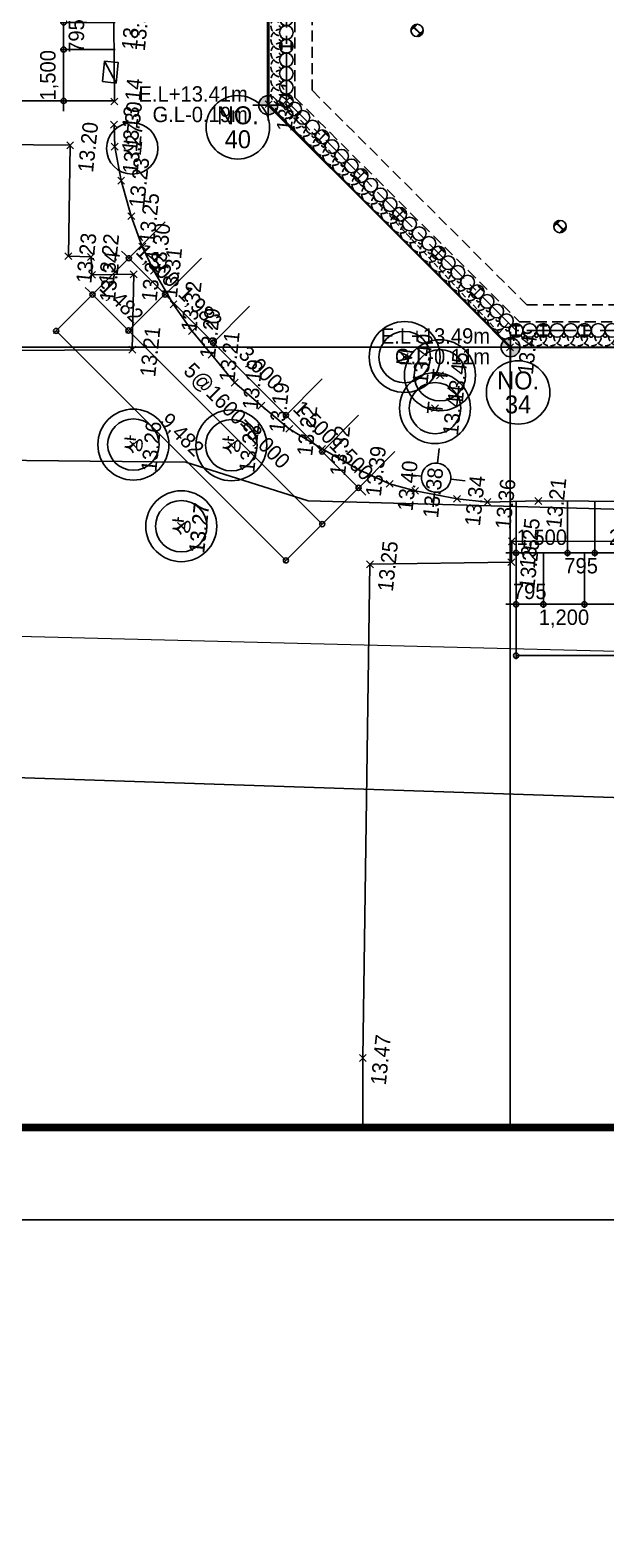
# Model space of a CAD drawing. Header units: millimetres. Extents: x 1073475 to 2890243, y -1340830 to -367733.
# Drawn here: x 1867194 to 1884001, y -465920 to -422071 of the extents above; entities that cross this region are included whole.
import ezdxf
from ezdxf.enums import TextEntityAlignment as Align
from ezdxf.xclip import XClip

# ---------------------------------------------------------------- set-up
doc = ezdxf.new("R2010")
doc.units = ezdxf.units.MM
doc.header["$LTSCALE"] = 50
doc.header["$XCLIPFRAME"] = 2
doc.header["$PDMODE"] = 3
doc.header["$PDSIZE"] = 100
for name, pattern in [('CENTER2', [28.575, 19.05, -3.175, 3.175, -3.175]), ('HIDDEN', [9.525, 6.35, -3.175]), ('HIDDEN2', [4.7625, 3.175, -1.5875]), ('PHANTOM', [63.5, 31.75, -6.35, 6.35, -6.35, 6.35, -6.35])]:
    doc.linetypes.add(name, pattern=pattern)
doc.layers.get('Defpoints').update_dxf_attribs({"color": 151})
for name, color, linetype in [('1-우수관로', 140, '우수'), ('11', 11, 'Continuous'), ('C-DIM', 7, 'Continuous'), ('CEN', 1, 'CENTER2'), ('CIP', 1, 'Continuous'), ('FIN', 5, 'Continuous'), ('HPILE-300x200', 3, 'Continuous'), ('NO', 2, 'Continuous'), ('POST PILE', 6, 'Continuous'), ('SGR', 8, 'Continuous'), ('TEX', 3, 'Continuous'), ('TEXT', 3, 'Continuous'), ('가로등', 1, 'Continuous'), ('가시설', 4, 'HIDDEN2'), ('건축', 233, 'HIDDEN'), ('대지경계선', 6, 'PHANTOM'), ('도로', 1, 'Continuous'), ('맨홀', 1, 'Continuous'), ('보도', 7, 'Continuous'), ('상수도맨홀', 1, 'Continuous'), ('신호등', 1, 'Continuous'), ('연속지적도', 32, 'Continuous'), ('우수받이', 5, 'Continuous'), ('지하지장물_상수관로', 5, 'HIDDEN2'), ('지하지장물_전기관로', 1, 'HIDDEN2'), ('측량점_높이', 8, 'Continuous'), ('측량점_심볼', 7, 'Continuous'), ('통신맨홀', 1, 'Continuous'), ('현황레벨', 7, 'Continuous'), ('횡단보도', 40, 'Continuous')]:
    doc.layers.add(name, color=color, linetype=linetype)
doc.styles.add('LT', font='')
doc.styles.add('RXHG', font='arial.ttf')
doc.styles.get("Standard").update_dxf_attribs({"font": ''})
doc.styles.add('굴림체', font='')
doc.styles.add('돋움', font='')
doc.styles.get('LT').set_extended_font_data('GulimChe')
doc.styles.get('Standard').set_extended_font_data('Dotum')
doc.styles.get('굴림체').set_extended_font_data('Dotum')
doc.styles.get('돋움').set_extended_font_data('Dotum')
doc.linetypes.add('POWER_LINE', pattern='A,12.7,-5.08,["POWER",Standard,S=2.54,R=0,X=-2.54,Y=-1.27],-6.35', length=24.13)
doc.linetypes.add('WATER_LINE', pattern='A,12.7,-5.08,["WATER",Standard,S=2.54,R=0,X=-2.54,Y=-1.27],-6.35', length=24.13)
doc.linetypes.add('우수', pattern='A,0.5,-0.05,["우수",LT,S=0.1,R=0,X=0,Y=-0.05],-0.4', length=0.95)
doc.dimstyles.new('SAM-300', dxfattribs={"dimscale": 1.5, "dimtxt": 300, "dimasz": 100, "dimexe": 70, "dimexo": 0, "dimgap": 100, "dimtad": 1, "dimdec": 0, "dimzin": 0, "dimdsep": 46, "dimlunit": 6, "dimtxsty": '돋움', "dimblk": 'ORIGIN', "dimcen": 100, "dimclrd": 1, "dimclre": 1, "dimclrt": 7, "dimadec": 0, "dimazin": 0, "dimtfac": 1, "dimtdec": 0, "dimtix": 1, "dimtmove": 2, "dimatfit": 3, "dimfxl": 70, "dimtolj": 1, "dimtzin": 0, "dimlwd": -1, "dimlwe": -1, "dimarcsym": 0})

# ---------------------------------------------------------------- blocks, each defined once
blk = doc.blocks.new('A$405090834614')
at = {"layer": '1-우수관로', "color": 251, "linetype": '우수', "lineweight": 0, "ltscale": 80}
blk.add_lwpolyline([(121638, 164312), (127425, 92669), (132944, 11829)], dxfattribs=at)
at = {"layer": '가로등', "color": 251, "linetype": 'Continuous'}
for p, q in [((127972, 147665), (127972, 148094)), ((127543, 147237), (127115, 147237)), ((128400, 147237), (128829, 147237)), ((127972, 146808), (127972, 146380))]:
    blk.add_line(p, q, dxfattribs=at)
blk.add_ellipse((127972, 147237), major_axis=(303, 303), ratio=1, start_param=5.497787, end_param=11.780972, dxfattribs=at)
at = {"layer": '가시설', "color": 251}
for p, q in [((132374, 145857), (138369, 152762)), ((138369, 152762), (140599, 150897)), ((140599, 150897), (134797, 144051)), ((134797, 144051), (132374, 145857))]:
    blk.add_line(p, q, dxfattribs=at)
at = {"layer": '도로', "color": 251}
for p, q in [((140195, 157992), (137910, 157734)), ((135632, 157291), (136597, 157584)), ((136597, 157584), (137235, 157670)), ((137235, 157670), (137235, 157670)), ((137910, 157734), (137910, 157734)), ((134629, 156889), (135632, 157291)), ((133785, 156476), (134629, 156889)), ((133112, 156062), (133785, 156476)), ((132199, 155391), (133112, 156062)), ((131475, 154771), (132199, 155391)), ((130855, 154133), (131475, 154771)), ((130114, 153376), (130855, 154133)), ((129528, 152532), (130114, 153376)), ((128940, 151649), (129528, 152532)), ((128458, 150633), (128940, 151649)), ((127975, 149531), (128458, 150633)), ((127648, 148566), (127975, 149531)), ((127524, 147805), (127648, 148566)), ((127421, 146565), (127524, 147805)), ((127421, 145670), (127421, 146565)), ((127610, 144201), (127421, 145670)), ((128196, 138313), (127610, 144201))]:
    blk.add_line(p, q, dxfattribs=at)
at = {"layer": '맨홀', "color": 251}
for radius in [1036, 750]:
    blk.add_circle((131380, 148521), radius, dxfattribs=at)
at = {"layer": '보도', "color": 251}
for p, q in [((152284, 154699), (138309, 153245)), ((138309, 153245), (131984, 145496)), ((138309, 153245), (138309, 153245)), ((131984, 145496), (131984, 145496)), ((131984, 145496), (133055, 135292))]:
    blk.add_line(p, q, dxfattribs=at)
at = {"layer": '상수도맨홀', "color": 251}
for centre, radius in [((128001, 156125), 1036), ((128001, 156125), 750), ((125777, 154483), 1036), ((125777, 154483), 750), ((128282, 153279), 1036), ((128282, 153279), 750)]:
    blk.add_circle(centre, radius, dxfattribs=at)
at = {"layer": '신호등', "color": 251}
blk.add_circle((136602, 157071), 750, dxfattribs=at)
at = {"layer": '연속지적도', "color": 251}
for p, q in [((128018, 182925), (131988, 145494)), ((131988, 145494), (128018, 182925)), ((138278, 153274), (161008, 155684)), ((161008, 155684), (138278, 153274)), ((131988, 145494), (138278, 153274)), ((138278, 153274), (131988, 145494)), ((92708, 141325), (131988, 145494)), ((131988, 145494), (92708, 141325)), ((131988, 145494), (134628, 120624)), ((134628, 120624), (131988, 145494))]:
    blk.add_line(p, q, dxfattribs=at)
at = {"layer": '우수받이', "color": 251}
blk.add_lwpolyline([(138452, 158139), (138452, 157739), (139052, 157739), (139052, 158139)], close=True, dxfattribs=at)
blk.add_lwpolyline([(138452, 157739), (139052, 158139)], dxfattribs=at)
at = {"layer": '지하지장물_상수관로', "color": 251, "linetype": 'WATER_LINE', "ltscale": 3}
blk.add_lwpolyline([(125974, 172142), (127656, 154547), (126905, 150875), (134574, 53206), (135978, 16885)], dxfattribs=at)
at = {"layer": '지하지장물_전기관로', "color": 251, "linetype": 'POWER_LINE', "ltscale": 3}
blk.add_lwpolyline([(128114, 30390), (124995, 81247), (120316, 126000), (117897, 159426), (117322, 167477), (116075, 173707), (115884, 185784), (118473, 190768)], dxfattribs=at)
at = {"layer": '측량점_심볼', "color": 251}
for p in [(136502, 158883), (133274, 158592), (133322, 157931), (132806, 157850), (136597, 157584), (137235, 157670), (137910, 157734), (135632, 157291), (132951, 156640), (134629, 156889), (128001, 156125), (130754, 156448), (133785, 156476), (133112, 156062), (132199, 155391), (125777, 154483), (125784, 154489), (131475, 154771), (130855, 154133), (128282, 153279), (130114, 153376), (138309, 153245), (129528, 152532), (128940, 151649), (128458, 150633), (127975, 149531), (125251, 148890), (127648, 148566), (131380, 148521), (127524, 147805), (110889, 147574), (129988, 147483), (130959, 147442), (127421, 146565), (127421, 145670), (131984, 145496), (125750, 144792), (126355, 144845), (127610, 144201), (141444, 143892)]:
    blk.add_point(p, dxfattribs=at)
at = {"layer": '통신맨홀', "color": 251}
for centre, radius in [((129988, 147483), 1036), ((129988, 147483), 750), ((130959, 147442), 1036), ((130959, 147442), 750)]:
    blk.add_circle(centre, radius, dxfattribs=at)
at = {"layer": '횡단보도', "color": 251}
for p, q in [((135806, 166071), (136502, 158883)), ((130754, 156448), (129952, 163670)), ((136502, 158883), (133274, 158592)), ((133274, 158592), (133322, 157931)), ((133322, 157931), (132806, 157850)), ((132806, 157850), (132951, 156640)), ((132951, 156640), (130754, 156448)), ((110889, 147574), (125251, 148890)), ((125251, 148890), (125750, 144792)), ((97406, 146156), (110889, 147574)), ((125750, 144792), (126355, 144845)), ((126355, 144845), (126749, 141141))]:
    blk.add_line(p, q, dxfattribs=at)
at = {"layer": '상수도맨홀', "color": 251, "style": '굴림체'}
for s, p in [('신', (136602, 157071)), ('상', (128001, 156125)), ('상', (125777, 154483)), ('상', (128282, 153279)), ('M', (131380, 148521)), ('T', (129988, 147483)), ('T', (130959, 147442))]:
    blk.add_text(s, height=450, dxfattribs=at).set_placement(p, align=Align.MIDDLE)
at = {"layer": '측량점_높이', "color": 251, "style": '굴림체'}
for s, p in [('13.23', (133274, 158292)), ('13.20', (136502, 158583)), ('13.24', (132806, 157550)), ('13.22', (133322, 157631)), ('13.14', (137910, 157434)), ('13.36', (140193, 157456)), ('13.14', (140195, 157692)), ('13.23', (135632, 156991)), ('13.27', (136597, 157284)), ('13.30', (137235, 157370)), ('13.25', (134629, 156589)), ('13.21', (130754, 156148)), ('13.24', (132951, 156340)), ('13.30', (133785, 156176)), ('13.26', (128001, 155825)), ('13.31', (133112, 155762)), ('13.32', (132199, 155091)), ('13.29', (131475, 154471)), ('13.27', (125777, 154183)), ('13.27', (125784, 154189)), ('13.21', (130855, 153833)), ('13.19', (130114, 153076)), ('13.22', (128282, 152979)), ('13.41', (138309, 152945)), ('13.19', (129528, 152232)), ('13.22', (128940, 151349)), ('13.32', (128458, 150333)), ('13.39', (127975, 149231)), ('13.25', (125251, 148590)), ('13.40', (127648, 148266)), ('13.40', (131380, 148221)), ('13.38', (127524, 147505)), ('13.47', (110889, 147274)), ('13.44', (129988, 147183)), ('13.45', (130959, 147142)), ('13.34', (127421, 146265)), ('13.36', (127421, 145370)), ('13.49', (131984, 145196)), ('13.25', (125750, 144492)), ('13.25', (126355, 144545)), ('13.21', (127610, 143901))]:
    blk.add_text(s, height=450, dxfattribs=at).set_placement(p, align=Align.TOP_CENTER)
blk = doc.blocks.new('dbox')
at = {"layer": '11'}
blk.add_line((81088, 1800), (4288, 1800), dxfattribs=at)
at = {"layer": '11', "const_width": 150}
blk.add_lwpolyline([(81088, 1800), (4288, 1800), (4288, 57600), (81088, 57600)], close=True, dxfattribs=at)
at = {"layer": 'TEXT', "color": 7}
blk.add_line((84100, 0), (0, 0), dxfattribs=at)
at = {"layer": 'TEX', "color": 6, "linetype": 'Continuous', "style": 'RXHG', "width": 1}
for tag, p in [('일자', (76628, 15972)), ('축척', (76628, 13925)), ('설계번호', (76684, 12170))]:
    blk.add_attdef(tag, p, '', height=300, dxfattribs=at)
at = {"layer": 'TEX', "color": 7, "linetype": 'Continuous', "style": 'RXHG', "width": 1}
blk.add_attdef('파일명', (81840, 4453), '', height=300, rotation=90, dxfattribs=at)
at = {"layer": 'TEX', "linetype": 'Continuous', "style": 'RXHG', "width": 1}
for tag, p in [('도면명-1', (77799, 3389)), ('도면명-2', (77799, 2662))]:
    blk.add_attdef(tag, text='', height=400, dxfattribs=at).set_placement(p, align=Align.CENTER)
blk = doc.blocks.new('A$C415B026D')
at = {"layer": '건축', "color": 4}
for p, q in [((-16200, 0), (-12600, 0)), ((-16200, 0), (-16200, -4300)), ((-15800, -400), (-13000, -400)), ((-15800, -400), (-15800, -3900)), ((-13000, -400), (-13000, -3900)), ((-12600, 0), (-12600, -4300)), ((-13000, -3900), (-15800, -3900)), ((-16200, -4300), (-12600, -4300)), ((-6200, -30700), (-3200, -30700)), ((-6200, -30700), (-6200, -34100)), ((-5800, -31100), (-3600, -31100)), ((-5800, -31100), (-5800, -33600)), ((-3600, -31100), (-3600, -32700)), ((-3200, -30700), (-3200, -32300)), ((-3200, -32300), (0, -32300)), ((0, -32300), (0, -34100)), ((-3600, -32700), (-500, -32700)), ((-3600, -32700), (-500, -32700)), ((-500, -32700), (-500, -33600)), ((-500, -32700), (-500, -33600)), ((-5800, -33600), (-500, -33600)), ((-6200, -34100), (0, -34100))]:
    blk.add_line(p, q, dxfattribs=at)
blk = doc.blocks.new('20240926 평면')
at = {"layer": '건축'}
for p, q in [((-5159, -5159), (0, 0)), ((0, 0), (25441, 0)), ((25441, 0), (25441, -34100)), ((-4659, -5366), (207, -500)), ((207, -500), (12441, -500)), ((12441, -500), (12441, -4100)), ((12641, -500), (18441, -500)), ((12641, -500), (12641, -4100)), ((18441, -500), (18441, -3900)), ((18641, -500), (19941, -500)), ((18641, -500), (18641, -3900)), ((19941, -500), (19941, -3900)), ((20141, -500), (24741, -500)), ((20141, -500), (20141, -1000)), ((24741, -500), (24741, -1000)), ((20141, -1000), (24741, -1000)), ((20141, -1200), (24741, -1200)), ((20141, -1200), (20141, -3900)), ((24741, -1200), (24741, -3900)), ((14441, -3900), (18441, -3900)), ((14441, -3900), (14441, -4100)), ((18641, -3900), (19941, -3900)), ((20141, -3900), (23441, -3900)), ((23441, -3900), (23441, -4100)), ((24541, -3900), (24741, -3900)), ((24541, -3900), (24541, -4100)), ((12441, -4100), (12641, -4100)), ((14441, -4100), (23441, -4100)), ((24541, -4100), (24941, -4100)), ((24941, -4100), (24941, -27700)), ((-5159, -27541), (-5159, -5159)), ((-4659, -27334), (-4659, -5366)), ((-5159, -27541), (1400, -34100)), ((-4659, -27334), (1607, -33600)), ((21841, -27700), (21841, -27900)), ((21841, -27700), (24941, -27700)), ((21841, -27900), (24741, -27900)), ((24741, -27900), (24741, -32500)), ((21841, -29000), (21841, -32700)), ((21841, -29000), (22041, -29000)), ((22041, -29000), (22041, -32500)), ((21841, -32700), (24941, -32700)), ((22041, -32500), (24741, -32500)), ((24941, -32700), (24941, -33600)), ((1607, -33600), (24941, -33600)), ((1400, -34100), (25441, -34100))]:
    blk.add_line(p, q, dxfattribs=at)
at = {"layer": '건축', "color": 4}
for p, q in [((9641, -3300), (10241, -3900)), ((9641, -3900), (10241, -3300)), ((19641, -31100), (20341, -31800)), ((19641, -31800), (20341, -31100))]:
    blk.add_line(p, q, dxfattribs=at)
at = {"layer": '건축', "color": 255}
blk.add_lwpolyline([(26141, -34840), (1135, -34840), (-5936, -27769), (-5936, -4908), (-280, 749), (26141, 749)], close=True, dxfattribs=at)
at = {"layer": '건축'}
for points in [[(5391, -500), (4891, -500), (4891, 0), (5391, 0)], [(15391, -500), (14891, -500), (14891, 0), (15391, 0)], [(25441, -500), (24941, -500), (24941, 0), (25441, 0)], [(-4659, -11650), (-5159, -11650), (-5159, -11150), (-4659, -11150)], [(5391, -11650), (4891, -11650), (4891, -11150), (5391, -11150)], [(15391, -11650), (14891, -11650), (14891, -11150), (15391, -11150)], [(25441, -11650), (24941, -11650), (24941, -11150), (25441, -11150)], [(-4659, -22950), (-5159, -22950), (-5159, -22450), (-4659, -22450)], [(5391, -22950), (4891, -22950), (4891, -22450), (5391, -22450)], [(15391, -22950), (14891, -22950), (14891, -22450), (15391, -22450)], [(25441, -22950), (24941, -22950), (24941, -22450), (25441, -22450)], [(5391, -34100), (4891, -34100), (4891, -33600), (5391, -33600)], [(15391, -34100), (14891, -34100), (14891, -33600), (15391, -33600)], [(25441, -34100), (24941, -34100), (24941, -33600), (25441, -33600)]]:
    blk.add_lwpolyline(points, close=True, dxfattribs=at)
at = {"layer": '건축', "color": 4}
for points in [[(9641, -3300), (10241, -3300), (10241, -3900), (9641, -3900)], [(19641, -31100), (20341, -31100), (20341, -31800), (19641, -31800)]]:
    blk.add_lwpolyline(points, close=True, dxfattribs=at)
at = {"ltscale": 0.2}
blk.add_blockref('A$C415B026D', (25441, 0), dxfattribs=at)
blk = doc.blocks.new('A$C1D3235D9')
at = {"layer": 'SGR', "linetype": 'HIDDEN2'}
blk.add_circle((0, 0), 50, dxfattribs=at)
blk.add_arc((0, 0), 300, 0, 180, dxfattribs=at)
blk = doc.blocks.new('h-200')
at = {"layer": 'HPILE-300x200'}
blk.add_line((0, -150), (0, 150), dxfattribs=at)
blk.add_lwpolyline([(-100, 150), (-100, 136), (-24.5, 136, -0.4142136), (-4.5, 116), (-4.5, -116, -0.4142136), (-24.5, -136), (-100, -136), (-100, -150), (100, -150), (100, -136), (24.5, -136, -0.4142136), (4.5, -116), (4.5, 116, -0.4142136), (24.5, 136), (100, 136), (100, 150)], format="xyb", close=True, dxfattribs=at)
blk = doc.blocks.new('CIP')
at = {"layer": 'CIP'}
for centre in [(0, 0), (400, 0), (800, 0), (1200, 0)]:
    blk.add_circle(centre, 200, dxfattribs=at)
at = {"layer": 'HPILE-300x200'}
blk.add_blockref('h-200', (1200, 0), dxfattribs=at)
at = {"layer": 'SGR', "linetype": 'HIDDEN2'}
for p in [(-200, 150), (200, 150), (600, 150), (1000, 150)]:
    blk.add_blockref('A$C1D3235D9', p, dxfattribs=at)
blk = doc.blocks.new('_Origin')
at = {"color": 0, "linetype": 'ByBlock', "lineweight": -2}
blk.add_line((0, 0), (-1, 0), dxfattribs=at)
blk.add_circle((0, 0), 0.5, dxfattribs=at)
blk = doc.blocks.new('*D798')
at = {"layer": 'C-DIM', "color": 1, "ltscale": 0.2, "transparency": 16777216}
for p, q in [((1881379, -438848), (1881379, -440453)), ((1906696, -438848), (1906696, -440453)), ((1906546, -440348), (1881529, -440348))]:
    blk.add_line(p, q, dxfattribs=at)
at = {"layer": 'Defpoints', "color": 0, "ltscale": 0.2, "transparency": 16777216}
for p in [(1881379, -438848), (1906696, -438848), (1881379, -440348)]:
    blk.add_point(p, dxfattribs=at)
at = {"layer": 'C-DIM', "color": 1, "ltscale": 0.2, "transparency": 16777216, "xscale": 150, "yscale": 150, "zscale": 150, "rotation": 180}
blk.add_blockref('_Origin', (1881379, -440348), dxfattribs=at)
at = {"layer": 'C-DIM', "color": 1, "ltscale": 0.2, "transparency": 16777216, "xscale": 150, "yscale": 150, "zscale": 150}
blk.add_blockref('_Origin', (1906696, -440348), dxfattribs=at)
at = {"layer": 'C-DIM', "color": 7, "ltscale": 0.2, "transparency": 16777216, "insert": (1894037, -439930), "char_height": 450, "attachment_point": 5, "style": '돋움'}
blk.add_mtext('\\A1;25,318', dxfattribs=at)
blk = doc.blocks.new('*D801')
at = {"layer": 'C-DIM', "color": 1, "ltscale": 0.2, "transparency": 16777216}
for p, q in [((1869017, -429800), (1867882, -430935)), ((1874555, -437460), (1868062, -430967)), ((1875722, -436505), (1874587, -437640))]:
    blk.add_line(p, q, dxfattribs=at)
at = {"layer": 'Defpoints', "color": 0, "ltscale": 0.2, "transparency": 16777216}
for p in [(1869017, -429800), (1867956, -430861), (1875722, -436505)]:
    blk.add_point(p, dxfattribs=at)
at = {"layer": 'C-DIM', "color": 1, "ltscale": 0.2, "transparency": 16777216, "xscale": 150, "yscale": 150, "zscale": 150}
for p, rotation in [((1867956, -430861), 135.0000000001977), ((1874661, -437566), 315.0000000001977)]:
    blk.add_blockref('_Origin', p, dxfattribs=dict(at, rotation=rotation))
at = {"layer": 'C-DIM', "color": 7, "ltscale": 0.2, "transparency": 16777216, "insert": (1871605, -433917), "char_height": 450, "attachment_point": 5, "rotation": 315, "style": '돋움'}
blk.add_mtext('\\A1;9,482', dxfattribs=at)
blk = doc.blocks.new('*D806')
at = {"layer": 'C-DIM', "color": 1, "ltscale": 0.2, "transparency": 16777216}
for p, q in [((1883374, -437348), (1883374, -438953)), ((1906696, -437348), (1906696, -438953)), ((1906546, -438848), (1883524, -438848))]:
    blk.add_line(p, q, dxfattribs=at)
at = {"layer": 'Defpoints', "color": 0, "ltscale": 0.2, "transparency": 16777216}
for p in [(1883374, -437348), (1906696, -437348), (1883374, -438848)]:
    blk.add_point(p, dxfattribs=at)
at = {"layer": 'C-DIM', "color": 1, "ltscale": 0.2, "transparency": 16777216, "xscale": 150, "yscale": 150, "zscale": 150, "rotation": 180}
blk.add_blockref('_Origin', (1883374, -438848), dxfattribs=at)
at = {"layer": 'C-DIM', "color": 1, "ltscale": 0.2, "transparency": 16777216, "xscale": 150, "yscale": 150, "zscale": 150}
blk.add_blockref('_Origin', (1906696, -438848), dxfattribs=at)
at = {"layer": 'C-DIM', "color": 7, "ltscale": 0.2, "transparency": 16777216, "insert": (1895035, -438410), "char_height": 450, "attachment_point": 5, "style": '돋움'}
blk.add_mtext('\\A1;14@1600=23,323', dxfattribs=at)
blk = doc.blocks.new('*D807')
at = {"layer": 'C-DIM', "color": 1, "ltscale": 0.2, "transparency": 16777216}
for p, q in [((1882174, -437348), (1882174, -438953)), ((1883374, -437348), (1883374, -438953)), ((1882024, -438848), (1881874, -438848)), ((1883374, -438848), (1882174, -438848)), ((1883524, -438848), (1883674, -438848))]:
    blk.add_line(p, q, dxfattribs=at)
at = {"layer": 'Defpoints', "color": 0, "ltscale": 0.2, "transparency": 16777216}
for p in [(1882174, -437348), (1883374, -437348), (1882174, -438848)]:
    blk.add_point(p, dxfattribs=at)
at = {"layer": 'C-DIM', "color": 1, "ltscale": 0.2, "transparency": 16777216, "xscale": 150, "yscale": 150, "zscale": 150}
blk.add_blockref('_Origin', (1882174, -438848), dxfattribs=at)
at = {"layer": 'C-DIM', "color": 1, "ltscale": 0.2, "transparency": 16777216, "xscale": 150, "yscale": 150, "zscale": 150, "rotation": 180}
blk.add_blockref('_Origin', (1883374, -438848), dxfattribs=at)
at = {"layer": 'C-DIM', "color": 7, "ltscale": 0.2, "transparency": 16777216, "char_height": 450, "attachment_point": 5, "style": '돋움'}
for s, insert in [('\\A1;', (1882774, -438473)), ('\\A1;1,200', (1882774, -439267))]:
    blk.add_mtext(s, dxfattribs=dict(at, insert=insert))
blk = doc.blocks.new('*D808')
at = {"layer": 'C-DIM', "color": 1, "ltscale": 0.2, "transparency": 16777216}
for p, q in [((1881379, -437348), (1881379, -438953)), ((1882174, -437348), (1882174, -438953)), ((1881229, -438848), (1881079, -438848)), ((1882174, -438848), (1881379, -438848)), ((1882324, -438848), (1882474, -438848))]:
    blk.add_line(p, q, dxfattribs=at)
at = {"layer": 'Defpoints', "color": 0, "ltscale": 0.2, "transparency": 16777216}
for p in [(1881379, -437348), (1882174, -437348), (1881379, -438848)]:
    blk.add_point(p, dxfattribs=at)
at = {"layer": 'C-DIM', "color": 1, "ltscale": 0.2, "transparency": 16777216, "xscale": 150, "yscale": 150, "zscale": 150}
blk.add_blockref('_Origin', (1881379, -438848), dxfattribs=at)
at = {"layer": 'C-DIM', "color": 1, "ltscale": 0.2, "transparency": 16777216, "xscale": 150, "yscale": 150, "zscale": 150, "rotation": 180}
blk.add_blockref('_Origin', (1882174, -438848), dxfattribs=at)
at = {"layer": 'C-DIM', "color": 7, "ltscale": 0.2, "transparency": 16777216, "insert": (1881776, -438473), "char_height": 450, "attachment_point": 5, "style": '돋움'}
blk.add_mtext('\\A1;795', dxfattribs=at)
blk = doc.blocks.new('*D809')
at = {"layer": 'C-DIM', "color": 1, "ltscale": 0.2, "transparency": 16777216}
for p, q in [((1871126, -429788), (1869991, -430923)), ((1875616, -436399), (1870171, -430954)), ((1876782, -435444), (1875648, -436579))]:
    blk.add_line(p, q, dxfattribs=at)
at = {"layer": 'Defpoints', "color": 0, "ltscale": 0.2, "transparency": 16777216}
for p in [(1871126, -429788), (1870065, -430848), (1876782, -435444)]:
    blk.add_point(p, dxfattribs=at)
at = {"layer": 'C-DIM', "color": 1, "ltscale": 0.2, "transparency": 16777216, "xscale": 150, "yscale": 150, "zscale": 150}
for p, rotation in [((1870065, -430848), 135.0000000001977), ((1875722, -436505), 315.0000000001977)]:
    blk.add_blockref('_Origin', p, dxfattribs=dict(at, rotation=rotation))
at = {"layer": 'C-DIM', "color": 7, "ltscale": 0.2, "transparency": 16777216, "insert": (1873203, -433367), "char_height": 450, "attachment_point": 5, "rotation": 315, "style": '돋움'}
blk.add_mtext('\\A1;5@1600=8,000', dxfattribs=at)
blk = doc.blocks.new('*D810')
at = {"layer": 'C-DIM', "color": 1, "ltscale": 0.2, "transparency": 16777216}
for p, q in [((1870077, -428739), (1868943, -429874)), ((1868911, -429694), (1868805, -429588)), ((1870065, -430848), (1869017, -429800)), ((1871126, -429788), (1869991, -430923)), ((1870171, -430954), (1870277, -431060))]:
    blk.add_line(p, q, dxfattribs=at)
at = {"layer": 'Defpoints', "color": 0, "ltscale": 0.2, "transparency": 16777216}
for p in [(1870077, -428739), (1869017, -429800), (1871126, -429788)]:
    blk.add_point(p, dxfattribs=at)
at = {"layer": 'C-DIM', "color": 1, "ltscale": 0.2, "transparency": 16777216, "xscale": 150, "yscale": 150, "zscale": 150}
for p, rotation in [((1869017, -429800), 315.0000000001977), ((1870065, -430848), 135.0000000001977)]:
    blk.add_blockref('_Origin', p, dxfattribs=dict(at, rotation=rotation))
at = {"layer": 'C-DIM', "color": 7, "ltscale": 0.2, "transparency": 16777216, "insert": (1869837, -430028), "char_height": 450, "attachment_point": 5, "rotation": 315, "style": '돋움'}
blk.add_mtext('\\A1;1,482', dxfattribs=at)
blk = doc.blocks.new('*D811')
at = {"layer": 'C-DIM', "color": 1, "ltscale": 0.2, "transparency": 16777216}
for p, q in [((1868174, -403343), (1866569, -403343)), ((1866674, -423993), (1866674, -403493)), ((1868174, -424143), (1866569, -424143))]:
    blk.add_line(p, q, dxfattribs=at)
at = {"layer": 'Defpoints', "color": 0, "ltscale": 0.2, "transparency": 16777216}
for p in [(1866674, -403343), (1868174, -403343), (1868174, -424143)]:
    blk.add_point(p, dxfattribs=at)
at = {"layer": 'C-DIM', "color": 1, "ltscale": 0.2, "transparency": 16777216, "xscale": 150, "yscale": 150, "zscale": 150}
for p, rotation in [((1866674, -403343), 90), ((1866674, -424143), 270)]:
    blk.add_blockref('_Origin', p, dxfattribs=dict(at, rotation=rotation))
at = {"layer": 'C-DIM', "color": 7, "ltscale": 0.2, "transparency": 16777216, "insert": (1866236, -413743), "char_height": 450, "attachment_point": 5, "rotation": 90, "style": '돋움'}
blk.add_mtext('\\A1;13@1600=20,800', dxfattribs=at)
blk = doc.blocks.new('A$C5B0247DC')
at = {"layer": '현황레벨'}
h = blk.add_hatch(color=256, dxfattribs=at)
h.paths.add_polyline_path([(0, 111, 0.414214), (-111, 0), (0, 0)])
h.paths.add_polyline_path([(0, 0), (0, -111, 0.414214), (111, 0)])
for p, q in [((0, -179), (0, 179)), ((-179, 0), (179, 0))]:
    blk.add_line(p, q, dxfattribs=at)
blk.add_circle((0, 0), 111, dxfattribs=at)
blk = doc.blocks.new('*D849')
at = {"layer": 'C-DIM', "color": 1, "ltscale": 0.2, "transparency": 16777216}
for p, q in [((1883674, -435848), (1883674, -437453)), ((1885974, -435848), (1885974, -437453)), ((1885824, -437348), (1883824, -437348))]:
    blk.add_line(p, q, dxfattribs=at)
at = {"layer": 'Defpoints', "color": 0, "ltscale": 0.2, "transparency": 16777216}
for p in [(1883674, -435848), (1885974, -435848), (1883674, -437348)]:
    blk.add_point(p, dxfattribs=at)
at = {"layer": 'C-DIM', "color": 1, "ltscale": 0.2, "transparency": 16777216, "xscale": 150, "yscale": 150, "zscale": 150, "rotation": 180}
blk.add_blockref('_Origin', (1883674, -437348), dxfattribs=at)
at = {"layer": 'C-DIM', "color": 1, "ltscale": 0.2, "transparency": 16777216, "xscale": 150, "yscale": 150, "zscale": 150}
blk.add_blockref('_Origin', (1885974, -437348), dxfattribs=at)
at = {"layer": 'C-DIM', "color": 7, "ltscale": 0.2, "transparency": 16777216, "insert": (1884824, -436930), "char_height": 450, "attachment_point": 5, "style": '돋움'}
blk.add_mtext('\\A1;2,300', dxfattribs=at)
blk = doc.blocks.new('*D850')
at = {"layer": 'C-DIM', "color": 1, "ltscale": 0.2, "transparency": 16777216}
for p, q in [((1882879, -435848), (1882879, -437453)), ((1883674, -435848), (1883674, -437453)), ((1882729, -437348), (1882579, -437348)), ((1883674, -437348), (1882879, -437348)), ((1883824, -437348), (1883974, -437348))]:
    blk.add_line(p, q, dxfattribs=at)
at = {"layer": 'Defpoints', "color": 0, "ltscale": 0.2, "transparency": 16777216}
for p in [(1882879, -435848), (1883674, -435848), (1882879, -437348)]:
    blk.add_point(p, dxfattribs=at)
at = {"layer": 'C-DIM', "color": 1, "ltscale": 0.2, "transparency": 16777216, "xscale": 150, "yscale": 150, "zscale": 150}
blk.add_blockref('_Origin', (1882879, -437348), dxfattribs=at)
at = {"layer": 'C-DIM', "color": 1, "ltscale": 0.2, "transparency": 16777216, "xscale": 150, "yscale": 150, "zscale": 150, "rotation": 180}
blk.add_blockref('_Origin', (1883674, -437348), dxfattribs=at)
at = {"layer": 'C-DIM', "color": 7, "ltscale": 0.2, "transparency": 16777216, "char_height": 450, "attachment_point": 5, "style": '돋움'}
for s, insert in [('\\A1;', (1883276, -436973)), ('\\A1;795', (1883276, -437724))]:
    blk.add_mtext(s, dxfattribs=dict(at, insert=insert))
blk = doc.blocks.new('*D851')
at = {"layer": 'C-DIM', "color": 1, "ltscale": 0.2, "transparency": 16777216}
for p, q in [((1881379, -435848), (1881379, -437453)), ((1882879, -435848), (1882879, -437453)), ((1881229, -437348), (1881079, -437348)), ((1882879, -437348), (1881379, -437348)), ((1883029, -437348), (1883179, -437348))]:
    blk.add_line(p, q, dxfattribs=at)
at = {"layer": 'Defpoints', "color": 0, "ltscale": 0.2, "transparency": 16777216}
for p in [(1881379, -435848), (1882879, -435848), (1881379, -437348)]:
    blk.add_point(p, dxfattribs=at)
at = {"layer": 'C-DIM', "color": 1, "ltscale": 0.2, "transparency": 16777216, "xscale": 150, "yscale": 150, "zscale": 150}
blk.add_blockref('_Origin', (1881379, -437348), dxfattribs=at)
at = {"layer": 'C-DIM', "color": 1, "ltscale": 0.2, "transparency": 16777216, "xscale": 150, "yscale": 150, "zscale": 150, "rotation": 180}
blk.add_blockref('_Origin', (1882879, -437348), dxfattribs=at)
at = {"layer": 'C-DIM', "color": 7, "ltscale": 0.2, "transparency": 16777216, "insert": (1882129, -436930), "char_height": 450, "attachment_point": 5, "style": '돋움'}
blk.add_mtext('\\A1;1,500', dxfattribs=at)
blk = doc.blocks.new('*D852')
at = {"layer": 'C-DIM', "color": 1, "ltscale": 0.2, "transparency": 16777216}
for p, q in [((1876782, -433323), (1875648, -434458)), ((1875616, -434278), (1875510, -434172)), ((1876782, -435444), (1875722, -434384)), ((1877843, -434384), (1876708, -435519)), ((1876889, -435551), (1876995, -435657))]:
    blk.add_line(p, q, dxfattribs=at)
at = {"layer": 'Defpoints', "color": 0, "ltscale": 0.2, "transparency": 16777216}
for p in [(1876782, -433323), (1875722, -434384), (1877843, -434384)]:
    blk.add_point(p, dxfattribs=at)
at = {"layer": 'C-DIM', "color": 1, "ltscale": 0.2, "transparency": 16777216, "xscale": 150, "yscale": 150, "zscale": 150}
for p, rotation in [((1875722, -434384), 315.0000000001977), ((1876782, -435444), 135.0000000001977)]:
    blk.add_blockref('_Origin', p, dxfattribs=dict(at, rotation=rotation))
at = {"layer": 'C-DIM', "color": 7, "ltscale": 0.2, "transparency": 16777216, "insert": (1876548, -434618), "char_height": 450, "attachment_point": 5, "rotation": 315, "style": '돋움'}
blk.add_mtext('\\A1;1,500', dxfattribs=at)
blk = doc.blocks.new('*D853')
at = {"layer": 'C-DIM', "color": 1, "ltscale": 0.2, "transparency": 16777216}
for p, q in [((1875722, -432262), (1874587, -433397)), ((1874555, -433217), (1874449, -433111)), ((1875722, -434384), (1874661, -433323)), ((1876782, -433323), (1875648, -434458)), ((1875828, -434490), (1875934, -434596))]:
    blk.add_line(p, q, dxfattribs=at)
at = {"layer": 'Defpoints', "color": 0, "ltscale": 0.2, "transparency": 16777216}
for p in [(1875722, -432262), (1874661, -433323), (1876782, -433323)]:
    blk.add_point(p, dxfattribs=at)
at = {"layer": 'C-DIM', "color": 1, "ltscale": 0.2, "transparency": 16777216, "xscale": 150, "yscale": 150, "zscale": 150}
for p, rotation in [((1874661, -433323), 315.0000000001977), ((1875722, -434384), 135.0000000001977)]:
    blk.add_blockref('_Origin', p, dxfattribs=dict(at, rotation=rotation))
at = {"layer": 'C-DIM', "color": 7, "ltscale": 0.2, "transparency": 16777216, "insert": (1875488, -433557), "char_height": 450, "attachment_point": 5, "rotation": 315, "style": '돋움'}
blk.add_mtext('\\A1;1,500', dxfattribs=at)
blk = doc.blocks.new('*D854')
at = {"layer": 'C-DIM', "color": 1, "ltscale": 0.2, "transparency": 16777216}
for p, q in [((1873600, -430141), (1872466, -431276)), ((1874555, -433217), (1872646, -431308)), ((1875722, -432262), (1874587, -433397))]:
    blk.add_line(p, q, dxfattribs=at)
at = {"layer": 'Defpoints', "color": 0, "ltscale": 0.2, "transparency": 16777216}
for p in [(1873600, -430141), (1872540, -431202), (1875722, -432262)]:
    blk.add_point(p, dxfattribs=at)
at = {"layer": 'C-DIM', "color": 1, "ltscale": 0.2, "transparency": 16777216, "xscale": 150, "yscale": 150, "zscale": 150}
for p, rotation in [((1872540, -431202), 135.0000000001977), ((1874661, -433323), 315.0000000001977)]:
    blk.add_blockref('_Origin', p, dxfattribs=dict(at, rotation=rotation))
at = {"layer": 'C-DIM', "color": 7, "ltscale": 0.2, "transparency": 16777216, "insert": (1873897, -431966), "char_height": 450, "attachment_point": 5, "rotation": 315, "style": '돋움'}
blk.add_mtext('\\A1;3,000', dxfattribs=at)
blk = doc.blocks.new('*D855')
at = {"layer": 'C-DIM', "color": 1, "ltscale": 0.2, "transparency": 16777216}
for p, q in [((1872199, -428739), (1871064, -429874)), ((1872434, -431096), (1871244, -429906)), ((1873600, -430141), (1872466, -431276))]:
    blk.add_line(p, q, dxfattribs=at)
at = {"layer": 'Defpoints', "color": 0, "ltscale": 0.2, "transparency": 16777216}
for p in [(1872199, -428739), (1871138, -429800), (1873600, -430141)]:
    blk.add_point(p, dxfattribs=at)
at = {"layer": 'C-DIM', "color": 1, "ltscale": 0.2, "transparency": 16777216, "xscale": 150, "yscale": 150, "zscale": 150}
for p, rotation in [((1871138, -429800), 135.0000000001977), ((1872540, -431202), 315.0000000001977)]:
    blk.add_blockref('_Origin', p, dxfattribs=dict(at, rotation=rotation))
at = {"layer": 'C-DIM', "color": 7, "ltscale": 0.2, "transparency": 16777216, "insert": (1872135, -430205), "char_height": 450, "attachment_point": 5, "rotation": 315, "style": '돋움'}
blk.add_mtext('\\A1;1,982', dxfattribs=at)
blk = doc.blocks.new('*D856')
at = {"layer": 'C-DIM', "color": 1, "ltscale": 0.2, "transparency": 16777216}
for p, q in [((1871138, -427679), (1870003, -428814)), ((1869971, -428633), (1869865, -428527)), ((1871138, -429800), (1870077, -428739)), ((1872199, -428739), (1871064, -429874)), ((1871244, -429906), (1871350, -430012))]:
    blk.add_line(p, q, dxfattribs=at)
at = {"layer": 'Defpoints', "color": 0, "ltscale": 0.2, "transparency": 16777216}
for p in [(1871138, -427679), (1870077, -428739), (1872199, -428739)]:
    blk.add_point(p, dxfattribs=at)
at = {"layer": 'C-DIM', "color": 1, "ltscale": 0.2, "transparency": 16777216, "xscale": 150, "yscale": 150, "zscale": 150}
for p, rotation in [((1870077, -428739), 315.0000000001977), ((1871138, -429800), 135.0000000001977)]:
    blk.add_blockref('_Origin', p, dxfattribs=dict(at, rotation=rotation))
at = {"layer": 'C-DIM', "color": 7, "ltscale": 0.2, "transparency": 16777216, "insert": (1870904, -428974), "char_height": 450, "attachment_point": 5, "rotation": 315, "style": '돋움'}
blk.add_mtext('\\A1;1,500', dxfattribs=at)
blk = doc.blocks.new('*D857')
at = {"layer": 'C-DIM', "color": 1, "ltscale": 0.2, "transparency": 16777216}
for p, q in [((1869674, -422643), (1868069, -422643)), ((1868174, -422493), (1868174, -422343)), ((1868174, -424143), (1868174, -422643)), ((1869674, -424143), (1868069, -424143)), ((1868174, -424293), (1868174, -424443))]:
    blk.add_line(p, q, dxfattribs=at)
at = {"layer": 'Defpoints', "color": 0, "ltscale": 0.2, "transparency": 16777216}
for p in [(1868174, -422643), (1869674, -422643), (1869674, -424143)]:
    blk.add_point(p, dxfattribs=at)
at = {"layer": 'C-DIM', "color": 1, "ltscale": 0.2, "transparency": 16777216, "xscale": 150, "yscale": 150, "zscale": 150}
for p, rotation in [((1868174, -422643), 270), ((1868174, -424143), 90)]:
    blk.add_blockref('_Origin', p, dxfattribs=dict(at, rotation=rotation))
at = {"layer": 'C-DIM', "color": 7, "ltscale": 0.2, "transparency": 16777216, "insert": (1867755, -423393), "char_height": 450, "attachment_point": 5, "rotation": 90, "style": '돋움'}
blk.add_mtext('\\A1;1,500', dxfattribs=at)
blk = doc.blocks.new('*D866')
at = {"layer": 'C-DIM', "color": 1, "ltscale": 0.2, "transparency": 16777216}
for p, q in [((1868174, -421698), (1868174, -421548)), ((1869674, -421848), (1868069, -421848)), ((1868174, -422643), (1868174, -421848)), ((1869674, -422643), (1868069, -422643)), ((1868174, -422793), (1868174, -422943))]:
    blk.add_line(p, q, dxfattribs=at)
at = {"layer": 'Defpoints', "color": 0, "ltscale": 0.2, "transparency": 16777216}
for p in [(1868174, -421848), (1869674, -421848), (1869674, -422643)]:
    blk.add_point(p, dxfattribs=at)
at = {"layer": 'C-DIM', "color": 1, "ltscale": 0.2, "transparency": 16777216, "xscale": 150, "yscale": 150, "zscale": 150}
for p, rotation in [((1868174, -421848), 270), ((1868174, -422643), 90)]:
    blk.add_blockref('_Origin', p, dxfattribs=dict(at, rotation=rotation))
at = {"layer": 'C-DIM', "color": 7, "ltscale": 0.2, "transparency": 16777216, "char_height": 450, "attachment_point": 5, "rotation": 90, "style": '돋움'}
for s, insert in [('\\A1;795', (1868549, -422246)), ('\\A1;', (1867799, -422246))]:
    blk.add_mtext(s, dxfattribs=dict(at, insert=insert))
blk = doc.blocks.new('Post')
at = {"layer": 'POST PILE'}
blk.add_line((0, 150), (0, -150), dxfattribs=at)
blk.add_lwpolyline([(-100, -150), (-100, -125), (-29.5, -125, 0.4142136), (-9.5, -105), (-9.5, 105, 0.4142136), (-29.5, 125), (-100, 125), (-100, 150), (100, 150), (100, 125), (29.5, 125, 0.4142136), (9.5, 105), (9.5, -105, 0.4142136), (29.5, -125), (100, -125), (100, -150)], format="xyb", close=True, dxfattribs=at)
blk.add_circle((0, 0), 180.3, dxfattribs=at)

msp = doc.modelspace()

# ---------------------------------------------------------------- linework, layer by layer
at = {"layer": 'NO'}
for centre in [(1873258.4, -424912.1), (1881436.8, -432658.4)]:
    msp.add_circle(centre, 926.8, dxfattribs=at)

# ---------------------------------------------------------------- block references
ref = msp.add_blockref('A$405090834614', (1885814.3, -577934.3), dxfattribs=dict(rotation=83.9464212542183))
XClip(ref).set_block_clipping_path([(104661.0409256864, 187029.200860789), (115795.371209384, 82037.659728932), (199028.6359362481, 90864.5294945205), (187894.3056525505, 195856.0706263776)])
ref = msp.add_blockref('A$405090834614', (2011964.3, -577934.3), dxfattribs=dict(rotation=83.9464212542183))
XClip(ref).set_block_clipping_path([(104661.0409256864, 187029.200860789), (115795.371209384, 82037.659728932), (199028.6359362481, 90864.5294945205), (187894.3056525505, 195856.0706263776)])

# ---------------------------------------------------------------- texts
at = {"layer": 'NO', "style": '돋움'}
for s, p in [('NO.', (1873258.4, -424562.1)), ('40', (1873258.4, -425262.1)), ('NO.', (1881436.8, -432308.4)), ('34', (1881436.8, -433008.4))]:
    msp.add_text(s, height=525, dxfattribs=at).set_placement(p, align=Align.MIDDLE_CENTER)
at = {"layer": '현황레벨', "style": '돋움'}
for s, p in [('E.L+13.41m', (1873549.5, -423937.2)), ('G.L-0.19m', (1873549.5, -424537.2)), ('G.L-0.11m', (1880620.6, -431608.3))]:
    msp.add_text(s, height=450, dxfattribs=at).set_placement(p, align=Align.MIDDLE_RIGHT)

# ---------------------------------------------------------------- dimensions: what is measured, and where the dimension line sits
at = {"layer": 'C-DIM', "ltscale": 0.2}
for base, p1, p2, text, picture, middle in [((1866673.6, -403343.3), (1868173.6, -424143.3), (1868173.6, -403343.3), '13@1600=<>', '*D811', (1866235.7, -413743.3)), ((1868173.6, -421848.3), (1869673.6, -422643.3), (1869673.6, -421848.3), '\\X<>', '*D866', (1868173.6, -422245.8))]:
    dim = msp.add_linear_dim(base=base, p1=p1, p2=p2, angle=90, text=text, dimstyle='SAM-300', dxfattribs=at)
    dim.commit()
    dim.dimension.update_dxf_attribs({"geometry": picture, "text_midpoint": middle})
for base, p1, p2, angle, picture, middle in [((1868173.6, -422643.3), (1869673.6, -424143.3), (1869673.6, -422643.3), 90, '*D857', (1867755, -423393.3)), ((1870077.4, -428739.5), (1872198.8, -428739.5), (1871138.1, -427678.8), 135, '*D856', (1870903.8, -428973.7)), ((1869016.8, -429800.1), (1871125.6, -429787.6), (1870077.4, -428739.5), 135, '*D810', (1869836.9, -430028.2)), ((1871138.1, -429800.1), (1873600.5, -430141.2), (1872198.8, -428739.5), 135, '*D855', (1872135, -430204.9)), ((1874661.1, -433323.2), (1876782.5, -433323.2), (1875721.8, -432262.5), 135, '*D853', (1875487.5, -433557.5)), ((1875721.8, -434383.8), (1877843.1, -434383.8), (1876782.5, -433323.2), 135, '*D852', (1876548.2, -434618.1))]:
    dim = msp.add_linear_dim(base=base, p1=p1, p2=p2, angle=angle, dimstyle='SAM-300', dxfattribs=at)
    dim.commit()
    dim.dimension.update_dxf_attribs({"geometry": picture, "text_midpoint": middle})
for base, p1, p2, picture, middle in [((1881378.7, -437348.3), (1882878.7, -435848.3), (1881378.7, -435848.3), '*D851', (1882128.7, -436929.6)), ((1883673.6, -437348.3), (1885973.6, -435848.3), (1883673.6, -435848.3), '*D849', (1884823.6, -436929.6)), ((1881378.7, -438848.3), (1882173.6, -437348.3), (1881378.7, -437348.3), '*D808', (1881776.1, -438473)), ((1881378.7, -440348.3), (1906696.3, -438848.3), (1881378.7, -438848.3), '*D798', (1894037.5, -439929.6))]:
    dim = msp.add_linear_dim(base=base, p1=p1, p2=p2, dimstyle='SAM-300', dxfattribs=at)
    dim.commit()
    dim.dimension.update_dxf_attribs({"geometry": picture, "text_midpoint": middle})
for base, p1, p2, text, picture, middle in [((1882878.7, -437348.3), (1883673.6, -435848.3), (1882878.7, -435848.3), '\\X<>', '*D850', (1883276.1, -437348.3)), ((1882173.6, -438848.3), (1883373.6, -437348.3), (1882173.6, -437348.3), '\\X<>', '*D807', (1882773.6, -438848.3)), ((1883373.6, -438848.3), (1906696.3, -437348.3), (1883373.6, -437348.3), '14@1600=<>', '*D806', (1895035, -438410.4))]:
    dim = msp.add_linear_dim(base=base, p1=p1, p2=p2, text=text, dimstyle='SAM-300', dxfattribs=at)
    dim.commit()
    dim.dimension.update_dxf_attribs({"geometry": picture, "text_midpoint": middle})

# ---------------------------------------------------------------- next in the draw order: wipeouts: each hides what was drawn before it
at = {"ltscale": 1.5}
msp.add_wipeout([(1879978.7, -396248.3), (1906696.3, -396248.3), (1906696.3, -430848.3), (1881378.7, -430848.3), (1874673.6, -424143.3), (1874673.6, -401553.3)], dxfattribs=at)

# ---------------------------------------------------------------- next in the draw order: linework, layer by layer
at = {"layer": 'CEN', "color": 8, "ltscale": 1.5}
msp.add_lwpolyline([(1906696.3, -430848.3), (1881378.7, -430848.3), (1874673.6, -424143.3), (1874673.6, -401553.3), (1879978.7, -396248.3), (1906696.3, -396248.3)], dxfattribs=at)
at = {"layer": 'CIP'}
for centre in [(1874673.6, -424143.3), (1874912.5, -424382.1), (1875156.1, -424625.7), (1875439, -424908.6), (1881378.7, -430848.3), (1881776.1, -430847.9), (1882173.6, -430847.9), (1882573.6, -430847.9), (1882973.6, -430847.9)]:
    msp.add_circle(centre, 200, dxfattribs=at)
at = {"layer": '대지경계선', "const_width": 60}
msp.add_lwpolyline([(1906223.6, -431338.3), (1881216.9, -431338.3), (1874145.8, -424267.2), (1874145.8, -401406.1), (1879802.6, -395749.3), (1906223.6, -395749.3)], dxfattribs=at)

# ---------------------------------------------------------------- next in the draw order: block references
at = {"xscale": 1.5, "yscale": 1.5, "zscale": 1.5}
msp.add_blockref('dbox', (1830582.7, -456833.1), dxfattribs=at)
at = {"layer": 'FIN'}
for p, rotation in [((1874673.6, -422143.3), 89.99999999650223), ((1874673.6, -423743.3), 89.99999999650223), ((1876570.3, -426040), 135.000000004667), ((1877701.7, -427171.3), 135.000000004667), ((1878833.1, -428302.7), 135.000000004667), ((1879964.4, -429434.1), 135.000000004667), ((1881095.8, -430565.4), 135.000000004667), ((1884573.6, -430848.3), 180.0000000000001)]:
    msp.add_blockref('CIP', p, dxfattribs=dict(at, rotation=rotation))
at = {"layer": 'HPILE-300x200'}
for p, rotation in [((1874673.6, -424143.3), 135.000000004667), ((1881378.7, -430847.9), 180.0000000000001), ((1882173.6, -430847.9), 180.0000000000001)]:
    msp.add_blockref('h-200', p, dxfattribs=dict(at, rotation=rotation))
at = {"layer": 'POST PILE', "xscale": -1, "rotation": 225.0000000000034}
for p in [(1878487.7, -422084.5), (1882659.6, -427812.1)]:
    msp.add_blockref('Post', p, dxfattribs=at)
at = {"layer": 'SGR', "linetype": 'HIDDEN2'}
for p, rotation in [((1874665, -424346.8), 135.000000004667), ((1874947.9, -424629.6), 135.000000004667), ((1875191.5, -424873.2), 135.000000004667), ((1875474.3, -425156.1), 135.000000004667), ((1881576.1, -430998.3), 180.0000000000002), ((1881976.1, -430997.9), 180.0000000000001), ((1882373.6, -430997.9), 180.0000000000001), ((1882773.6, -430997.9), 180.0000000000001), ((1883173.6, -430997.9), 180.0000000000001)]:
    msp.add_blockref('A$C1D3235D9', p, dxfattribs=dict(at, rotation=rotation))
at = {"layer": '건축', "rotation": 359.9999999965022}
msp.add_blockref('20240926 평면', (1880082.2, -396498.3), dxfattribs=at)
at = {"layer": '현황레벨', "xscale": 2.499999999941792, "yscale": 2.499999999941792, "zscale": 2.499999999941792}
for p in [(1874145.8, -424267.2), (1881216.9, -431338.3)]:
    msp.add_blockref('A$C5B0247DC', p, dxfattribs=at)

# ---------------------------------------------------------------- next in the draw order: texts
at = {"layer": '현황레벨', "style": '돋움'}
msp.add_text('E.L+13.49m', height=450, dxfattribs=at).set_placement((1880620.6, -431008.3), align=Align.MIDDLE_RIGHT)

# ---------------------------------------------------------------- next in the draw order: dimensions: what is measured, and where the dimension line sits
at = {"layer": 'C-DIM', "ltscale": 0.2}
for base, p1, p2, picture, middle in [((1867956.1, -430860.8), (1875721.8, -436505.1), (1869016.8, -429800.1), '*D801', (1871604.7, -433917.2)), ((1872539.8, -431201.8), (1875721.8, -432262.5), (1873600.5, -430141.2), '*D854', (1873896.5, -431966.5))]:
    dim = msp.add_linear_dim(base=base, p1=p1, p2=p2, angle=135, dimstyle='SAM-300', dxfattribs=at)
    dim.commit()
    dim.dimension.update_dxf_attribs({"geometry": picture, "text_midpoint": middle})
dim = msp.add_linear_dim(base=(1870064.9, -430848.3), p1=(1876782.5, -435444.5), p2=(1871125.6, -429787.6), angle=135, text='5@1600=<>', dimstyle='SAM-300', dxfattribs=at)
dim.commit()
dim.dimension.update_dxf_attribs({"geometry": '*D809', "text_midpoint": (1873203, -433367.1)})

doc.saveas('drawing.dxf')
